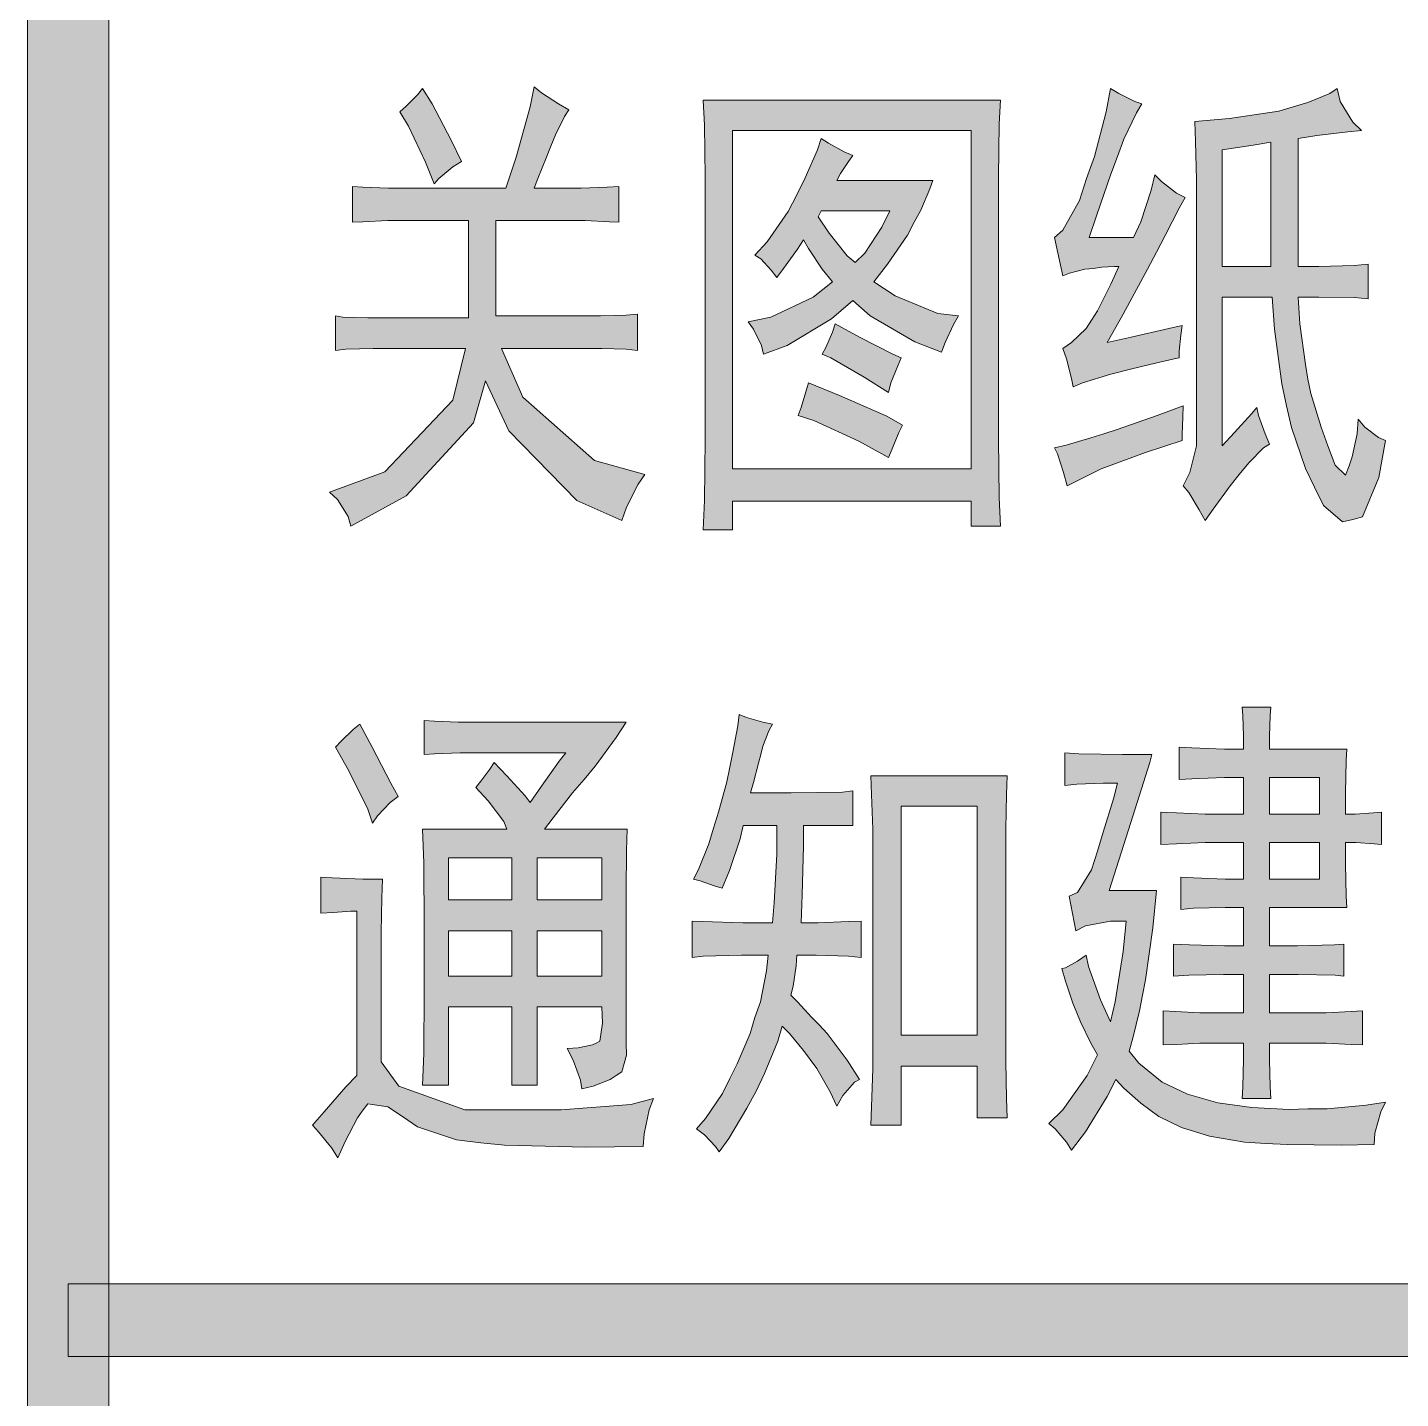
# Model space of a CAD drawing. Header units: millimetres. Extents: x 0 to 414, y 0 to 292.
# Drawn here: x 354.72 to 362.69, y 148.69 to 156.65 of the extents above; entities that cross this region are included whole.
import ezdxf

# ---------------------------------------------------------------- set-up
doc = ezdxf.new("R2010")
doc.units = ezdxf.units.MM

msp = doc.modelspace()

# ---------------------------------------------------------------- hatches: boundary and pattern name
h = msp.add_hatch(color=0)
h.dxf.hatch_style = 2
h.paths.add_polyline_path([(355.194306, 9.846028), (354.721583, 9.846028), (354.721583, 282.620861), (355.194306, 282.620861)])
h = msp.add_hatch(color=0)
h.dxf.hatch_style = 2
h.paths.add_polyline_path([(357.864833, 156.171194), (357.840139, 156.132389), (357.787222, 156.026556), (357.759, 155.959528), (357.734306, 155.896028), (357.684917, 155.772556), (357.66375, 155.716111), (357.847194, 155.716111), (357.935389, 155.716111), (358.087083, 155.723167), (358.154111, 155.726694), (358.154111, 155.518556), (358.101194, 155.522083), (357.960083, 155.529139), (357.871889, 155.529139), (357.4415, 155.529139), (357.4415, 154.975278), (357.963611, 154.975278), (358.048278, 154.975278), (358.196444, 154.978806), (358.263472, 154.985861), (358.263472, 154.774194), (358.196444, 154.78125), (358.055333, 154.784778), (357.98125, 154.784778), (357.47325, 154.784778), (357.596722, 154.502556), (358.013, 154.135667), (358.305806, 154.054528), (358.267, 153.998083), (358.199972, 153.864028), (358.17175, 153.786417), (357.910694, 153.902833), (357.515583, 154.308528), (357.381528, 154.597806), (357.310972, 154.354389), (356.919389, 153.931056), (356.598361, 153.754667), (356.58425, 153.811111), (356.52075, 153.909889), (356.474889, 153.952222), (356.795917, 154.068639), (357.191028, 154.484917), (357.265111, 154.784778), (356.824139, 154.784778), (356.728889, 154.784778), (356.570139, 154.78125), (356.510167, 154.774194), (356.510167, 154.975278), (356.5525, 154.968222), (356.697139, 154.964694), (356.792389, 154.964694), (357.28275, 154.964694), (357.28275, 155.529139), (356.891167, 155.529139), (356.813556, 155.529139), (356.668917, 155.522083), (356.608944, 155.518556), (356.608944, 155.726694), (356.668917, 155.723167), (356.817083, 155.716111), (356.898222, 155.716111), (357.497944, 155.716111), (357.557917, 155.896028), (357.639056, 156.188833), (357.66375, 156.30525), (357.706083, 156.269972), (357.804861, 156.206472)])
h = msp.add_hatch(color=0)
h.dxf.hatch_style = 2
h.paths.add_polyline_path([(357.014639, 156.294667), (357.071083, 156.206472), (357.180444, 155.994806), (357.240417, 155.871333), (357.191028, 155.839583), (357.109889, 155.772556), (357.081667, 155.740806), (357.032278, 155.867806), (356.9335, 156.075944), (356.884111, 156.160611), (356.919389, 156.192361), (356.986417, 156.259389)])
h = msp.add_hatch(color=0)
h.dxf.hatch_style = 2
h.paths.add_polyline_path([(361.191528, 156.206472), (361.159778, 156.153556), (361.085694, 156.001861), (361.050417, 155.899556), (361.011611, 155.79725), (360.930472, 155.560889), (360.884611, 155.430361), (361.142139, 155.430361), (361.184472, 155.522083), (361.244444, 155.705528), (361.265611, 155.793722), (361.304417, 155.754917), (361.392611, 155.687889), (361.442, 155.663194), (361.406722, 155.599694), (361.325583, 155.440944), (361.276194, 155.345694), (361.223278, 155.246917), (361.082167, 154.985861), (360.990444, 154.820056), (361.128028, 154.851806), (361.34675, 154.901194), (361.424361, 154.918833), (361.417306, 154.862389), (361.406722, 154.770667), (361.406722, 154.731861), (361.3785, 154.724806), (361.237389, 154.693056), (361.1245, 154.664833), (361.011611, 154.636611), (360.845806, 154.587222), (360.792889, 154.562528), (360.782306, 154.611917), (360.754083, 154.724806), (360.732917, 154.784778), (360.782306, 154.820056), (360.866972, 154.901194), (360.898722, 154.950583), (360.934, 155.0035), (361.011611, 155.158722), (361.057472, 155.261028), (361.032778, 155.261028), (360.958694, 155.2575), (360.909306, 155.250444), (360.859917, 155.246917), (360.771722, 155.222222), (360.732917, 155.208111), (360.683528, 155.430361), (360.732917, 155.472694), (360.828167, 155.645556), (360.8705, 155.772556), (360.916361, 155.899556), (360.983389, 156.160611), (361.008083, 156.294667), (361.057472, 156.266444), (361.149194, 156.220583)])
h = msp.add_hatch(color=0)
h.paths.add_polyline_path([(361.932361, 154.230917), (361.897083, 154.20975), (361.812417, 154.121556), (361.755972, 154.054528), (361.703056, 153.9875), (361.604278, 153.853444), (361.558417, 153.786417), (361.523139, 153.849917), (361.463167, 153.948694), (361.431417, 153.9875), (361.470222, 154.065111), (361.509028, 154.220333), (361.509028, 154.297944), (361.509028, 155.663194), (361.509028, 155.7655), (361.501972, 155.98775), (361.498444, 156.104167), (361.699528, 156.121806), (361.985278, 156.164139), (362.069944, 156.188833), (362.154611, 156.213528), (362.281611, 156.266444), (362.323944, 156.294667), (362.341583, 156.220583), (362.415667, 156.100639), (362.465056, 156.05125), (362.387444, 156.044194), (362.207528, 156.023028), (362.098167, 156.005389), (362.098167, 155.261028), (362.218111, 155.261028), (362.422722, 155.268083), (362.503861, 155.275139), (362.503861, 155.074056), (362.422722, 155.081111), (362.218111, 155.084639), (362.098167, 155.084639), (362.10875, 154.929417), (362.1405, 154.693056), (362.154611, 154.608389), (362.17225, 154.523722), (362.232222, 154.329694), (362.271028, 154.220333), (362.313361, 154.107444), (362.373333, 154.051), (362.3945, 154.103917), (362.412139, 154.156833), (362.440361, 154.290889), (362.447417, 154.375556), (362.486222, 154.329694), (362.563833, 154.269722), (362.606167, 154.252083), (362.567361, 154.036889), (362.472111, 153.807583), (362.415667, 153.793472), (362.355694, 153.779361), (362.246333, 153.874611), (362.193417, 153.980444), (362.1405, 154.089806), (362.059361, 154.326167), (362.031139, 154.453167), (362.002917, 154.580167), (361.960583, 154.897667), (361.946472, 155.084639), (361.657194, 155.084639), (361.657194, 154.220333), (361.72775, 154.297944), (361.826528, 154.407306), (361.858278, 154.442583), (361.868861, 154.396722), (361.907667, 154.290889)])
h.paths.add_polyline_path([(361.657194, 155.261028), (361.939417, 155.261028), (361.939417, 155.984222), (361.837111, 155.966583), (361.696, 155.945417), (361.657194, 155.938361)])
h = msp.add_hatch(color=0)
h.paths.add_polyline_path([(360.369556, 156.227639), (360.3625, 156.090056), (360.358972, 155.783139), (360.358972, 155.617333), (360.358972, 154.432), (360.358972, 154.259139), (360.3625, 153.920472), (360.369556, 153.754667), (360.200222, 153.754667), (360.200222, 153.899306), (358.813806, 153.899306), (358.813806, 153.7335), (358.644472, 153.7335), (358.651528, 153.902833), (358.655056, 154.259139), (358.655056, 154.442583), (358.655056, 155.617333), (358.655056, 155.779611), (358.651528, 156.083), (358.644472, 156.227639)])
h.paths.add_polyline_path([(360.200222, 154.086278), (360.200222, 156.05125), (358.813806, 156.05125), (358.813806, 154.086278)])
h = msp.add_hatch(color=0)
h.paths.add_polyline_path([(359.512306, 155.906611), (359.487611, 155.871333), (359.44175, 155.800778), (359.420583, 155.761972), (359.977972, 155.761972), (359.960333, 155.712583), (359.907417, 155.589111), (359.868611, 155.518556), (359.829806, 155.444472), (359.713389, 155.275139), (359.635778, 155.172833), (359.75925, 155.091694), (360.006194, 154.989389), (360.126139, 154.975278), (360.097917, 154.925889), (360.048528, 154.820056), (360.027361, 154.763611), (359.872139, 154.823583), (359.614611, 154.975278), (359.512306, 155.063472), (359.388833, 154.957639), (359.131306, 154.802417), (358.993722, 154.753028), (358.983139, 154.802417), (358.937278, 154.897667), (358.905528, 154.94), (359.036056, 154.968222), (359.283, 155.084639), (359.395889, 155.172833), (359.335917, 155.246917), (359.254778, 155.366861), (359.226556, 155.41625), (359.191278, 155.363333), (359.110139, 155.250444), (359.071333, 155.197528), (359.039583, 155.239861), (358.979611, 155.306889), (358.944333, 155.328056), (359.014889, 155.405667), (359.138361, 155.582056), (359.18775, 155.677306), (359.237139, 155.776083), (359.307694, 155.938361), (359.328861, 156.005389), (359.371194, 155.977167), (359.462917, 155.927778)])
h.paths.add_polyline_path([(359.311222, 155.550306), (359.374722, 155.455056), (359.480556, 155.324528), (359.526417, 155.285722), (359.582861, 155.338639), (359.681639, 155.490333), (359.7275, 155.585583), (359.328861, 155.585583)])
h = msp.add_hatch(color=0)
h.dxf.hatch_style = 2
h.paths.add_polyline_path([(359.41, 154.929417), (359.551111, 154.851806), (359.745139, 154.753028), (359.794528, 154.731861), (359.773361, 154.686), (359.734556, 154.587222), (359.720444, 154.530778), (359.579333, 154.618972), (359.385306, 154.731861), (359.335917, 154.753028), (359.357083, 154.791833), (359.395889, 154.880028)])
h = msp.add_hatch(color=0)
h.dxf.hatch_style = 2
h.paths.add_polyline_path([(359.254778, 154.587222), (359.434694, 154.513139), (359.709861, 154.393194), (359.801583, 154.340278), (359.780417, 154.297944), (359.741611, 154.202694), (359.720444, 154.153306), (359.547583, 154.248556), (359.286528, 154.3685), (359.194806, 154.396722), (359.212444, 154.442583), (359.240667, 154.534306)])
h = msp.add_hatch(color=0)
h.dxf.hatch_style = 2
h.paths.add_polyline_path([(360.683528, 154.20975), (360.750556, 154.223861), (360.895194, 154.266194), (360.969278, 154.290889), (361.046889, 154.315583), (361.279722, 154.396722), (361.431417, 154.453167), (361.427889, 154.386139), (361.424361, 154.287361), (361.424361, 154.252083), (361.212694, 154.181528), (360.955167, 154.086278), (360.912833, 154.065111), (360.8705, 154.043944), (360.792889, 154.005139), (360.757611, 153.9875), (360.736444, 154.065111), (360.701167, 154.174472)])
h = msp.add_hatch(color=0)
h.dxf.hatch_style = 2
h.paths.add_polyline_path([(358.605667, 150.255111), (358.658583, 150.315083), (358.757361, 150.459722), (358.799694, 150.547917), (358.842028, 150.632583), (358.916111, 150.808972), (358.944333, 150.900694), (358.976083, 150.992417), (359.011361, 151.172333), (359.021944, 151.264056), (358.866722, 151.264056), (358.644472, 151.257), (358.580972, 151.249944), (358.580972, 151.461611), (358.640944, 151.458083), (358.873778, 151.451028), (359.046639, 151.451028), (359.057222, 151.567444), (359.071333, 151.849667), (359.071333, 152.015472), (358.877306, 152.015472), (358.859667, 151.937861), (358.796167, 151.754417), (358.753833, 151.652111), (358.707972, 151.666222), (358.626833, 151.694444), (358.588028, 151.705028), (358.61625, 151.761472), (358.676222, 151.909639), (358.704444, 152.001361), (358.732667, 152.093083), (358.782056, 152.269472), (358.799694, 152.354139), (358.817333, 152.442333), (358.845556, 152.594028), (358.852611, 152.661056), (358.894944, 152.643417), (358.990194, 152.615194), (359.046639, 152.604611), (359.025472, 152.565806), (358.990194, 152.477611), (358.979611, 152.428222), (358.9655, 152.378833), (358.937278, 152.265944), (358.919639, 152.205972), (359.156, 152.205972), (359.452333, 152.2095), (359.512306, 152.216556), (359.512306, 152.015472), (359.226556, 152.015472), (359.226556, 151.895528), (359.2195, 151.613306), (359.212444, 151.451028), (359.311222, 151.451028), (359.487611, 151.458083), (359.561694, 151.461611), (359.561694, 151.249944), (359.487611, 151.257), (359.300639, 151.264056), (359.18775, 151.264056), (359.184222, 151.200556), (359.166583, 151.084139), (359.152472, 151.031222), (359.191278, 150.992417), (359.272417, 150.904222), (359.318278, 150.858361), (359.364139, 150.808972), (359.480556, 150.65375), (359.551111, 150.540861), (359.522889, 150.52675), (359.455861, 150.449139), (359.420583, 150.385639), (359.381778, 150.470306), (359.304167, 150.604361), (359.265361, 150.657278), (359.226556, 150.710194), (359.145417, 150.808972), (359.103083, 150.851306), (359.078389, 150.763111), (359.000778, 150.576139), (358.951389, 150.473833), (358.898472, 150.375056), (358.792639, 150.198667), (358.736194, 150.121056), (358.715028, 150.152806), (358.651528, 150.219833)])
h = msp.add_hatch(color=0)
h.paths.add_polyline_path([(361.780667, 152.459972), (361.780667, 152.534056), (361.777139, 152.654), (361.773611, 152.703389), (361.939417, 152.703389), (361.935889, 152.654), (361.932361, 152.534056), (361.932361, 152.459972), (362.380389, 152.459972), (362.376861, 152.392944), (362.373333, 152.205972), (362.373333, 152.0825), (362.429778, 152.0825), (362.535611, 152.089556), (362.581472, 152.093083), (362.581472, 151.906111), (362.539139, 151.909639), (362.433306, 151.916694), (362.373333, 151.916694), (362.373333, 151.793222), (362.376861, 151.60625), (362.380389, 151.539222), (361.932361, 151.539222), (361.932361, 151.316972), (362.094639, 151.316972), (362.309833, 151.324028), (362.36275, 151.327556), (362.36275, 151.140583), (362.313361, 151.147639), (362.098167, 151.151167), (361.932361, 151.151167), (361.932361, 150.928917), (362.182833, 150.928917), (362.260444, 150.928917), (362.405083, 150.935972), (362.472111, 150.9395), (362.472111, 150.741944), (362.405083, 150.745472), (362.260444, 150.752528), (362.182833, 150.752528), (361.932361, 150.752528), (361.932361, 150.657278), (361.935889, 150.498528), (361.939417, 150.4315), (361.773611, 150.4315), (361.777139, 150.498528), (361.780667, 150.657278), (361.780667, 150.752528), (361.590167, 150.752528), (361.526667, 150.752528), (361.392611, 150.745472), (361.315, 150.741944), (361.315, 150.9395), (361.385556, 150.935972), (361.526667, 150.928917), (361.597222, 150.928917), (361.780667, 150.928917), (361.780667, 151.151167), (361.66425, 151.151167), (361.463167, 151.147639), (361.374972, 151.140583), (361.374972, 151.327556), (361.466694, 151.324028), (361.671306, 151.316972), (361.780667, 151.316972), (361.780667, 151.539222), (361.674833, 151.539222), (361.491389, 151.535694), (361.417306, 151.528639), (361.417306, 151.715611), (361.491389, 151.712083), (361.674833, 151.705028), (361.780667, 151.705028), (361.780667, 151.916694), (361.6325, 151.916694), (361.558417, 151.916694), (361.392611, 151.909639), (361.300889, 151.906111), (361.300889, 152.093083), (361.392611, 152.089556), (361.558417, 152.0825), (361.6325, 152.0825), (361.780667, 152.0825), (361.780667, 152.294167), (361.671306, 152.294167), (361.480806, 152.287111), (361.406722, 152.283583), (361.406722, 152.470556), (361.480806, 152.467028), (361.671306, 152.459972)])
h.paths.add_polyline_path([(362.221639, 151.705028), (362.221639, 151.916694), (361.932361, 151.916694), (361.932361, 151.705028)])
h.paths.add_polyline_path([(362.221639, 152.0825), (362.221639, 152.294167), (361.932361, 152.294167), (361.932361, 152.0825)])
h = msp.add_hatch(color=0)
h.dxf.hatch_style = 2
h.paths.add_polyline_path([(356.651278, 152.604611), (356.721833, 152.470556), (356.831194, 152.262417), (356.873528, 152.184806), (356.827667, 152.149528), (356.753583, 152.071917), (356.725361, 152.029583), (356.697139, 152.110722), (356.587778, 152.332972), (356.510167, 152.470556), (356.541917, 152.505833), (356.612472, 152.572861)])
h = msp.add_hatch(color=0)
h.paths.add_polyline_path([(358.196444, 152.615194), (358.14, 152.527), (358.016528, 152.361194), (357.953028, 152.283583), (357.886, 152.205972), (357.773111, 152.061333), (357.723722, 151.994306), (358.2035, 151.994306), (358.199972, 151.870833), (358.196444, 151.634472), (358.196444, 151.518056), (358.196444, 150.752528), (358.199972, 150.681972), (358.17175, 150.586722), (358.14, 150.565556), (358.104722, 150.540861), (358.005944, 150.502056), (357.938917, 150.487944), (357.931861, 150.537333), (357.889528, 150.65375), (357.85425, 150.720778), (357.91775, 150.724306), (358.002417, 150.741944), (358.023583, 150.752528), (358.04475, 150.763111), (358.058861, 150.868944), (358.055333, 150.964194), (357.681389, 150.964194), (357.681389, 150.509111), (357.533222, 150.509111), (357.533222, 150.964194), (357.166333, 150.964194), (357.166333, 150.509111), (357.014639, 150.509111), (357.021694, 150.692556), (357.025222, 151.055917), (357.025222, 151.239361), (357.025222, 151.422806), (357.021694, 151.800278), (357.014639, 151.994306), (357.505, 151.994306), (357.487361, 152.040167), (357.395639, 152.160111), (357.325083, 152.237722), (357.353306, 152.273), (357.406222, 152.343556), (357.430917, 152.382361), (357.505, 152.30475), (357.610833, 152.188333), (357.639056, 152.149528), (357.706083, 152.244778), (357.808389, 152.389417), (357.847194, 152.438806), (357.3145, 152.438806), (357.233361, 152.438806), (357.085194, 152.43175), (357.025222, 152.428222), (357.025222, 152.625778), (357.085194, 152.62225), (357.222778, 152.615194), (357.296861, 152.615194)])
h.paths.add_polyline_path([(358.055333, 151.140583), (358.055333, 151.405167), (357.681389, 151.405167), (357.681389, 151.140583)])
h.paths.add_polyline_path([(357.533222, 151.140583), (357.533222, 151.405167), (357.166333, 151.405167), (357.166333, 151.140583)])
h.paths.add_polyline_path([(358.055333, 151.585083), (358.055333, 151.8285), (357.681389, 151.8285), (357.681389, 151.585083)])
h.paths.add_polyline_path([(357.533222, 151.585083), (357.533222, 151.8285), (357.166333, 151.8285), (357.166333, 151.585083)])
h = msp.add_hatch(color=0)
h.dxf.hatch_style = 2
h.paths.add_polyline_path([(361.247972, 152.428222), (361.237389, 152.382361), (361.113917, 151.990778), (361.001028, 151.638), (361.276194, 151.638), (361.255028, 151.422806), (361.212694, 151.119417), (361.195056, 151.031222), (361.177417, 150.9395), (361.138611, 150.78075), (361.117444, 150.706667), (361.173889, 150.636111), (361.307944, 150.52675), (361.382028, 150.491472), (361.456111, 150.456194), (361.6325, 150.406806), (361.731278, 150.392694), (361.830056, 150.378583), (362.04525, 150.368), (362.154611, 150.371528), (362.2675, 150.371528), (362.493278, 150.392694), (362.606167, 150.410333), (362.577944, 150.353889), (362.542667, 150.230417), (362.539139, 150.163389), (362.348639, 150.159861), (362.034667, 150.163389), (361.911194, 150.170444), (361.787722, 150.1775), (361.583111, 150.212778), (361.501972, 150.237472), (361.420833, 150.262167), (361.290306, 150.325667), (361.237389, 150.364472), (361.184472, 150.403278), (361.085694, 150.491472), (361.039833, 150.540861), (360.990444, 150.442083), (360.863444, 150.237472), (360.782306, 150.131639), (360.754083, 150.1775), (360.687056, 150.255111), (360.651778, 150.286861), (360.732917, 150.364472), (360.874028, 150.565556), (360.934, 150.6855), (360.895194, 150.752528), (360.835222, 150.876), (360.814056, 150.928917), (360.789361, 150.985361), (360.747028, 151.112361), (360.725861, 151.186444), (360.747028, 151.189972), (360.817583, 151.228778), (360.866972, 151.264056), (360.881083, 151.197028), (360.951639, 151.003), (361.008083, 150.876), (361.036306, 150.992417), (361.082167, 151.285222), (361.099806, 151.461611), (361.008083, 151.461611), (360.863444, 151.433389), (360.807, 151.405167), (360.768194, 151.60625), (360.817583, 151.627417), (360.898722, 151.757944), (360.934, 151.867306), (360.96575, 151.976667), (361.025722, 152.170694), (361.050417, 152.262417), (360.96575, 152.262417), (360.814056, 152.255361), (360.7435, 152.248306), (360.7435, 152.438806), (360.824639, 152.43175), (361.078639, 152.428222)])
h = msp.add_hatch(color=0)
h.paths.add_polyline_path([(360.408361, 152.30475), (360.404833, 152.195389), (360.401306, 151.994306), (360.401306, 151.906111), (360.401306, 150.752528), (360.401306, 150.646694), (360.404833, 150.4315), (360.408361, 150.318611), (360.2355, 150.318611), (360.2355, 150.618472), (359.794528, 150.618472), (359.794528, 150.276278), (359.618139, 150.276278), (359.621667, 150.382111), (359.628722, 150.604361), (359.628722, 150.720778), (359.628722, 151.906111), (359.628722, 151.994306), (359.621667, 152.195389), (359.618139, 152.30475)])
h.paths.add_polyline_path([(360.2355, 150.798389), (360.2355, 152.128361), (359.794528, 152.128361), (359.794528, 150.798389)])
h = msp.add_hatch(color=0)
h.dxf.hatch_style = 2
h.paths.add_polyline_path([(356.781806, 151.705028), (356.778278, 151.595667), (356.77475, 151.394583), (356.77475, 151.306389), (356.77475, 150.643167), (356.877056, 150.502056), (357.261583, 150.364472), (357.540278, 150.364472), (357.818972, 150.364472), (358.224667, 150.396222), (358.355194, 150.4315), (358.3305, 150.364472), (358.302278, 150.226889), (358.295222, 150.152806), (357.963611, 150.149278), (357.490889, 150.159861), (357.353306, 150.173972), (357.212194, 150.191611), (356.986417, 150.265694), (356.898222, 150.325667), (356.813556, 150.382111), (356.697139, 150.39975), (356.665389, 150.357417), (356.637167, 150.318611), (356.566611, 150.181028), (356.524278, 150.085778), (356.489, 150.142222), (356.411389, 150.237472), (356.376111, 150.276278), (356.443139, 150.353889), (356.570139, 150.498528), (356.633639, 150.565556), (356.633639, 151.518056), (356.598361, 151.518056), (356.496056, 151.511), (356.4255, 151.507472), (356.4255, 151.715611), (356.492528, 151.712083), (356.668917, 151.705028)])
h = msp.add_hatch(color=0)
h.dxf.hatch_style = 2
h.paths.add_polyline_path([(354.957944, 148.932194), (354.957944, 149.355528), (404.237472, 149.355528), (404.237472, 148.932194)])

# ---------------------------------------------------------------- linework, layer by layer
at = {"color": 0, "lineweight": 0}
for points in [[(355.194306, 9.846028), (354.721583, 9.846028), (354.721583, 282.620861), (355.194306, 282.620861)], [(357.864833, 156.171194), (357.840139, 156.132389), (357.787222, 156.026556), (357.759, 155.959528), (357.734306, 155.896028), (357.684917, 155.772556), (357.66375, 155.716111), (357.847194, 155.716111), (357.935389, 155.716111), (358.087083, 155.723167), (358.154111, 155.726694), (358.154111, 155.518556), (358.101194, 155.522083), (357.960083, 155.529139), (357.871889, 155.529139), (357.4415, 155.529139), (357.4415, 154.975278), (357.963611, 154.975278), (358.048278, 154.975278), (358.196444, 154.978806), (358.263472, 154.985861), (358.263472, 154.774194), (358.196444, 154.78125), (358.055333, 154.784778), (357.98125, 154.784778), (357.47325, 154.784778), (357.596722, 154.502556), (358.013, 154.135667), (358.305806, 154.054528), (358.267, 153.998083), (358.199972, 153.864028), (358.17175, 153.786417), (357.910694, 153.902833), (357.515583, 154.308528), (357.381528, 154.597806), (357.310972, 154.354389), (356.919389, 153.931056), (356.598361, 153.754667), (356.58425, 153.811111), (356.52075, 153.909889), (356.474889, 153.952222), (356.795917, 154.068639), (357.191028, 154.484917), (357.265111, 154.784778), (356.824139, 154.784778), (356.728889, 154.784778), (356.570139, 154.78125), (356.510167, 154.774194), (356.510167, 154.975278), (356.5525, 154.968222), (356.697139, 154.964694), (356.792389, 154.964694), (357.28275, 154.964694), (357.28275, 155.529139), (356.891167, 155.529139), (356.813556, 155.529139), (356.668917, 155.522083), (356.608944, 155.518556), (356.608944, 155.726694), (356.668917, 155.723167), (356.817083, 155.716111), (356.898222, 155.716111), (357.497944, 155.716111), (357.557917, 155.896028), (357.639056, 156.188833), (357.66375, 156.30525), (357.706083, 156.269972), (357.804861, 156.206472)], [(357.014639, 156.294667), (357.071083, 156.206472), (357.180444, 155.994806), (357.240417, 155.871333), (357.191028, 155.839583), (357.109889, 155.772556), (357.081667, 155.740806), (357.032278, 155.867806), (356.9335, 156.075944), (356.884111, 156.160611), (356.919389, 156.192361), (356.986417, 156.259389)], [(361.191528, 156.206472), (361.159778, 156.153556), (361.085694, 156.001861), (361.050417, 155.899556), (361.011611, 155.79725), (360.930472, 155.560889), (360.884611, 155.430361), (361.142139, 155.430361), (361.184472, 155.522083), (361.244444, 155.705528), (361.265611, 155.793722), (361.304417, 155.754917), (361.392611, 155.687889), (361.442, 155.663194), (361.406722, 155.599694), (361.325583, 155.440944), (361.276194, 155.345694), (361.223278, 155.246917), (361.082167, 154.985861), (360.990444, 154.820056), (361.128028, 154.851806), (361.34675, 154.901194), (361.424361, 154.918833), (361.417306, 154.862389), (361.406722, 154.770667), (361.406722, 154.731861), (361.3785, 154.724806), (361.237389, 154.693056), (361.1245, 154.664833), (361.011611, 154.636611), (360.845806, 154.587222), (360.792889, 154.562528), (360.782306, 154.611917), (360.754083, 154.724806), (360.732917, 154.784778), (360.782306, 154.820056), (360.866972, 154.901194), (360.898722, 154.950583), (360.934, 155.0035), (361.011611, 155.158722), (361.057472, 155.261028), (361.032778, 155.261028), (360.958694, 155.2575), (360.909306, 155.250444), (360.859917, 155.246917), (360.771722, 155.222222), (360.732917, 155.208111), (360.683528, 155.430361), (360.732917, 155.472694), (360.828167, 155.645556), (360.8705, 155.772556), (360.916361, 155.899556), (360.983389, 156.160611), (361.008083, 156.294667), (361.057472, 156.266444), (361.149194, 156.220583)], [(361.932361, 154.230917), (361.897083, 154.20975), (361.812417, 154.121556), (361.755972, 154.054528), (361.703056, 153.9875), (361.604278, 153.853444), (361.558417, 153.786417), (361.523139, 153.849917), (361.463167, 153.948694), (361.431417, 153.9875), (361.470222, 154.065111), (361.509028, 154.220333), (361.509028, 154.297944), (361.509028, 155.663194), (361.509028, 155.7655), (361.501972, 155.98775), (361.498444, 156.104167), (361.699528, 156.121806), (361.985278, 156.164139), (362.069944, 156.188833), (362.154611, 156.213528), (362.281611, 156.266444), (362.323944, 156.294667), (362.341583, 156.220583), (362.415667, 156.100639), (362.465056, 156.05125), (362.387444, 156.044194), (362.207528, 156.023028), (362.098167, 156.005389), (362.098167, 155.261028), (362.218111, 155.261028), (362.422722, 155.268083), (362.503861, 155.275139), (362.503861, 155.074056), (362.422722, 155.081111), (362.218111, 155.084639), (362.098167, 155.084639), (362.10875, 154.929417), (362.1405, 154.693056), (362.154611, 154.608389), (362.17225, 154.523722), (362.232222, 154.329694), (362.271028, 154.220333), (362.313361, 154.107444), (362.373333, 154.051), (362.3945, 154.103917), (362.412139, 154.156833), (362.440361, 154.290889), (362.447417, 154.375556), (362.486222, 154.329694), (362.563833, 154.269722), (362.606167, 154.252083), (362.567361, 154.036889), (362.472111, 153.807583), (362.415667, 153.793472), (362.355694, 153.779361), (362.246333, 153.874611), (362.193417, 153.980444), (362.1405, 154.089806), (362.059361, 154.326167), (362.031139, 154.453167), (362.002917, 154.580167), (361.960583, 154.897667), (361.946472, 155.084639), (361.657194, 155.084639), (361.657194, 154.220333), (361.72775, 154.297944), (361.826528, 154.407306), (361.858278, 154.442583), (361.868861, 154.396722), (361.907667, 154.290889)], [(360.369556, 156.227639), (360.3625, 156.090056), (360.358972, 155.783139), (360.358972, 155.617333), (360.358972, 154.432), (360.358972, 154.259139), (360.3625, 153.920472), (360.369556, 153.754667), (360.200222, 153.754667), (360.200222, 153.899306), (358.813806, 153.899306), (358.813806, 153.7335), (358.644472, 153.7335), (358.651528, 153.902833), (358.655056, 154.259139), (358.655056, 154.442583), (358.655056, 155.617333), (358.655056, 155.779611), (358.651528, 156.083), (358.644472, 156.227639)], [(360.200222, 154.086278), (360.200222, 156.05125), (358.813806, 156.05125), (358.813806, 154.086278)], [(359.512306, 155.906611), (359.487611, 155.871333), (359.44175, 155.800778), (359.420583, 155.761972), (359.977972, 155.761972), (359.960333, 155.712583), (359.907417, 155.589111), (359.868611, 155.518556), (359.829806, 155.444472), (359.713389, 155.275139), (359.635778, 155.172833), (359.75925, 155.091694), (360.006194, 154.989389), (360.126139, 154.975278), (360.097917, 154.925889), (360.048528, 154.820056), (360.027361, 154.763611), (359.872139, 154.823583), (359.614611, 154.975278), (359.512306, 155.063472), (359.388833, 154.957639), (359.131306, 154.802417), (358.993722, 154.753028), (358.983139, 154.802417), (358.937278, 154.897667), (358.905528, 154.94), (359.036056, 154.968222), (359.283, 155.084639), (359.395889, 155.172833), (359.335917, 155.246917), (359.254778, 155.366861), (359.226556, 155.41625), (359.191278, 155.363333), (359.110139, 155.250444), (359.071333, 155.197528), (359.039583, 155.239861), (358.979611, 155.306889), (358.944333, 155.328056), (359.014889, 155.405667), (359.138361, 155.582056), (359.18775, 155.677306), (359.237139, 155.776083), (359.307694, 155.938361), (359.328861, 156.005389), (359.371194, 155.977167), (359.462917, 155.927778)], [(361.657194, 155.261028), (361.939417, 155.261028), (361.939417, 155.984222), (361.837111, 155.966583), (361.696, 155.945417), (361.657194, 155.938361)], [(359.311222, 155.550306), (359.374722, 155.455056), (359.480556, 155.324528), (359.526417, 155.285722), (359.582861, 155.338639), (359.681639, 155.490333), (359.7275, 155.585583), (359.328861, 155.585583)], [(359.41, 154.929417), (359.551111, 154.851806), (359.745139, 154.753028), (359.794528, 154.731861), (359.773361, 154.686), (359.734556, 154.587222), (359.720444, 154.530778), (359.579333, 154.618972), (359.385306, 154.731861), (359.335917, 154.753028), (359.357083, 154.791833), (359.395889, 154.880028)], [(359.254778, 154.587222), (359.434694, 154.513139), (359.709861, 154.393194), (359.801583, 154.340278), (359.780417, 154.297944), (359.741611, 154.202694), (359.720444, 154.153306), (359.547583, 154.248556), (359.286528, 154.3685), (359.194806, 154.396722), (359.212444, 154.442583), (359.240667, 154.534306)], [(360.683528, 154.20975), (360.750556, 154.223861), (360.895194, 154.266194), (360.969278, 154.290889), (361.046889, 154.315583), (361.279722, 154.396722), (361.431417, 154.453167), (361.427889, 154.386139), (361.424361, 154.287361), (361.424361, 154.252083), (361.212694, 154.181528), (360.955167, 154.086278), (360.912833, 154.065111), (360.8705, 154.043944), (360.792889, 154.005139), (360.757611, 153.9875), (360.736444, 154.065111), (360.701167, 154.174472)], [(358.605667, 150.255111), (358.658583, 150.315083), (358.757361, 150.459722), (358.799694, 150.547917), (358.842028, 150.632583), (358.916111, 150.808972), (358.944333, 150.900694), (358.976083, 150.992417), (359.011361, 151.172333), (359.021944, 151.264056), (358.866722, 151.264056), (358.644472, 151.257), (358.580972, 151.249944), (358.580972, 151.461611), (358.640944, 151.458083), (358.873778, 151.451028), (359.046639, 151.451028), (359.057222, 151.567444), (359.071333, 151.849667), (359.071333, 152.015472), (358.877306, 152.015472), (358.859667, 151.937861), (358.796167, 151.754417), (358.753833, 151.652111), (358.707972, 151.666222), (358.626833, 151.694444), (358.588028, 151.705028), (358.61625, 151.761472), (358.676222, 151.909639), (358.704444, 152.001361), (358.732667, 152.093083), (358.782056, 152.269472), (358.799694, 152.354139), (358.817333, 152.442333), (358.845556, 152.594028), (358.852611, 152.661056), (358.894944, 152.643417), (358.990194, 152.615194), (359.046639, 152.604611), (359.025472, 152.565806), (358.990194, 152.477611), (358.979611, 152.428222), (358.9655, 152.378833), (358.937278, 152.265944), (358.919639, 152.205972), (359.156, 152.205972), (359.452333, 152.2095), (359.512306, 152.216556), (359.512306, 152.015472), (359.226556, 152.015472), (359.226556, 151.895528), (359.2195, 151.613306), (359.212444, 151.451028), (359.311222, 151.451028), (359.487611, 151.458083), (359.561694, 151.461611), (359.561694, 151.249944), (359.487611, 151.257), (359.300639, 151.264056), (359.18775, 151.264056), (359.184222, 151.200556), (359.166583, 151.084139), (359.152472, 151.031222), (359.191278, 150.992417), (359.272417, 150.904222), (359.318278, 150.858361), (359.364139, 150.808972), (359.480556, 150.65375), (359.551111, 150.540861), (359.522889, 150.52675), (359.455861, 150.449139), (359.420583, 150.385639), (359.381778, 150.470306), (359.304167, 150.604361), (359.265361, 150.657278), (359.226556, 150.710194), (359.145417, 150.808972), (359.103083, 150.851306), (359.078389, 150.763111), (359.000778, 150.576139), (358.951389, 150.473833), (358.898472, 150.375056), (358.792639, 150.198667), (358.736194, 150.121056), (358.715028, 150.152806), (358.651528, 150.219833)], [(361.780667, 152.459972), (361.780667, 152.534056), (361.777139, 152.654), (361.773611, 152.703389), (361.939417, 152.703389), (361.935889, 152.654), (361.932361, 152.534056), (361.932361, 152.459972), (362.380389, 152.459972), (362.376861, 152.392944), (362.373333, 152.205972), (362.373333, 152.0825), (362.429778, 152.0825), (362.535611, 152.089556), (362.581472, 152.093083), (362.581472, 151.906111), (362.539139, 151.909639), (362.433306, 151.916694), (362.373333, 151.916694), (362.373333, 151.793222), (362.376861, 151.60625), (362.380389, 151.539222), (361.932361, 151.539222), (361.932361, 151.316972), (362.094639, 151.316972), (362.309833, 151.324028), (362.36275, 151.327556), (362.36275, 151.140583), (362.313361, 151.147639), (362.098167, 151.151167), (361.932361, 151.151167), (361.932361, 150.928917), (362.182833, 150.928917), (362.260444, 150.928917), (362.405083, 150.935972), (362.472111, 150.9395), (362.472111, 150.741944), (362.405083, 150.745472), (362.260444, 150.752528), (362.182833, 150.752528), (361.932361, 150.752528), (361.932361, 150.657278), (361.935889, 150.498528), (361.939417, 150.4315), (361.773611, 150.4315), (361.777139, 150.498528), (361.780667, 150.657278), (361.780667, 150.752528), (361.590167, 150.752528), (361.526667, 150.752528), (361.392611, 150.745472), (361.315, 150.741944), (361.315, 150.9395), (361.385556, 150.935972), (361.526667, 150.928917), (361.597222, 150.928917), (361.780667, 150.928917), (361.780667, 151.151167), (361.66425, 151.151167), (361.463167, 151.147639), (361.374972, 151.140583), (361.374972, 151.327556), (361.466694, 151.324028), (361.671306, 151.316972), (361.780667, 151.316972), (361.780667, 151.539222), (361.674833, 151.539222), (361.491389, 151.535694), (361.417306, 151.528639), (361.417306, 151.715611), (361.491389, 151.712083), (361.674833, 151.705028), (361.780667, 151.705028), (361.780667, 151.916694), (361.6325, 151.916694), (361.558417, 151.916694), (361.392611, 151.909639), (361.300889, 151.906111), (361.300889, 152.093083), (361.392611, 152.089556), (361.558417, 152.0825), (361.6325, 152.0825), (361.780667, 152.0825), (361.780667, 152.294167), (361.671306, 152.294167), (361.480806, 152.287111), (361.406722, 152.283583), (361.406722, 152.470556), (361.480806, 152.467028), (361.671306, 152.459972)], [(356.651278, 152.604611), (356.721833, 152.470556), (356.831194, 152.262417), (356.873528, 152.184806), (356.827667, 152.149528), (356.753583, 152.071917), (356.725361, 152.029583), (356.697139, 152.110722), (356.587778, 152.332972), (356.510167, 152.470556), (356.541917, 152.505833), (356.612472, 152.572861)], [(358.196444, 152.615194), (358.14, 152.527), (358.016528, 152.361194), (357.953028, 152.283583), (357.886, 152.205972), (357.773111, 152.061333), (357.723722, 151.994306), (358.2035, 151.994306), (358.199972, 151.870833), (358.196444, 151.634472), (358.196444, 151.518056), (358.196444, 150.752528), (358.199972, 150.681972), (358.17175, 150.586722), (358.14, 150.565556), (358.104722, 150.540861), (358.005944, 150.502056), (357.938917, 150.487944), (357.931861, 150.537333), (357.889528, 150.65375), (357.85425, 150.720778), (357.91775, 150.724306), (358.002417, 150.741944), (358.023583, 150.752528), (358.04475, 150.763111), (358.058861, 150.868944), (358.055333, 150.964194), (357.681389, 150.964194), (357.681389, 150.509111), (357.533222, 150.509111), (357.533222, 150.964194), (357.166333, 150.964194), (357.166333, 150.509111), (357.014639, 150.509111), (357.021694, 150.692556), (357.025222, 151.055917), (357.025222, 151.239361), (357.025222, 151.422806), (357.021694, 151.800278), (357.014639, 151.994306), (357.505, 151.994306), (357.487361, 152.040167), (357.395639, 152.160111), (357.325083, 152.237722), (357.353306, 152.273), (357.406222, 152.343556), (357.430917, 152.382361), (357.505, 152.30475), (357.610833, 152.188333), (357.639056, 152.149528), (357.706083, 152.244778), (357.808389, 152.389417), (357.847194, 152.438806), (357.3145, 152.438806), (357.233361, 152.438806), (357.085194, 152.43175), (357.025222, 152.428222), (357.025222, 152.625778), (357.085194, 152.62225), (357.222778, 152.615194), (357.296861, 152.615194)], [(361.247972, 152.428222), (361.237389, 152.382361), (361.113917, 151.990778), (361.001028, 151.638), (361.276194, 151.638), (361.255028, 151.422806), (361.212694, 151.119417), (361.195056, 151.031222), (361.177417, 150.9395), (361.138611, 150.78075), (361.117444, 150.706667), (361.173889, 150.636111), (361.307944, 150.52675), (361.382028, 150.491472), (361.456111, 150.456194), (361.6325, 150.406806), (361.731278, 150.392694), (361.830056, 150.378583), (362.04525, 150.368), (362.154611, 150.371528), (362.2675, 150.371528), (362.493278, 150.392694), (362.606167, 150.410333), (362.577944, 150.353889), (362.542667, 150.230417), (362.539139, 150.163389), (362.348639, 150.159861), (362.034667, 150.163389), (361.911194, 150.170444), (361.787722, 150.1775), (361.583111, 150.212778), (361.501972, 150.237472), (361.420833, 150.262167), (361.290306, 150.325667), (361.237389, 150.364472), (361.184472, 150.403278), (361.085694, 150.491472), (361.039833, 150.540861), (360.990444, 150.442083), (360.863444, 150.237472), (360.782306, 150.131639), (360.754083, 150.1775), (360.687056, 150.255111), (360.651778, 150.286861), (360.732917, 150.364472), (360.874028, 150.565556), (360.934, 150.6855), (360.895194, 150.752528), (360.835222, 150.876), (360.814056, 150.928917), (360.789361, 150.985361), (360.747028, 151.112361), (360.725861, 151.186444), (360.747028, 151.189972), (360.817583, 151.228778), (360.866972, 151.264056), (360.881083, 151.197028), (360.951639, 151.003), (361.008083, 150.876), (361.036306, 150.992417), (361.082167, 151.285222), (361.099806, 151.461611), (361.008083, 151.461611), (360.863444, 151.433389), (360.807, 151.405167), (360.768194, 151.60625), (360.817583, 151.627417), (360.898722, 151.757944), (360.934, 151.867306), (360.96575, 151.976667), (361.025722, 152.170694), (361.050417, 152.262417), (360.96575, 152.262417), (360.814056, 152.255361), (360.7435, 152.248306), (360.7435, 152.438806), (360.824639, 152.43175), (361.078639, 152.428222)], [(360.408361, 152.30475), (360.404833, 152.195389), (360.401306, 151.994306), (360.401306, 151.906111), (360.401306, 150.752528), (360.401306, 150.646694), (360.404833, 150.4315), (360.408361, 150.318611), (360.2355, 150.318611), (360.2355, 150.618472), (359.794528, 150.618472), (359.794528, 150.276278), (359.618139, 150.276278), (359.621667, 150.382111), (359.628722, 150.604361), (359.628722, 150.720778), (359.628722, 151.906111), (359.628722, 151.994306), (359.621667, 152.195389), (359.618139, 152.30475)], [(362.221639, 152.0825), (362.221639, 152.294167), (361.932361, 152.294167), (361.932361, 152.0825)], [(360.2355, 150.798389), (360.2355, 152.128361), (359.794528, 152.128361), (359.794528, 150.798389)], [(362.221639, 151.705028), (362.221639, 151.916694), (361.932361, 151.916694), (361.932361, 151.705028)], [(357.533222, 151.585083), (357.533222, 151.8285), (357.166333, 151.8285), (357.166333, 151.585083)], [(358.055333, 151.585083), (358.055333, 151.8285), (357.681389, 151.8285), (357.681389, 151.585083)], [(356.781806, 151.705028), (356.778278, 151.595667), (356.77475, 151.394583), (356.77475, 151.306389), (356.77475, 150.643167), (356.877056, 150.502056), (357.261583, 150.364472), (357.540278, 150.364472), (357.818972, 150.364472), (358.224667, 150.396222), (358.355194, 150.4315), (358.3305, 150.364472), (358.302278, 150.226889), (358.295222, 150.152806), (357.963611, 150.149278), (357.490889, 150.159861), (357.353306, 150.173972), (357.212194, 150.191611), (356.986417, 150.265694), (356.898222, 150.325667), (356.813556, 150.382111), (356.697139, 150.39975), (356.665389, 150.357417), (356.637167, 150.318611), (356.566611, 150.181028), (356.524278, 150.085778), (356.489, 150.142222), (356.411389, 150.237472), (356.376111, 150.276278), (356.443139, 150.353889), (356.570139, 150.498528), (356.633639, 150.565556), (356.633639, 151.518056), (356.598361, 151.518056), (356.496056, 151.511), (356.4255, 151.507472), (356.4255, 151.715611), (356.492528, 151.712083), (356.668917, 151.705028)], [(357.533222, 151.140583), (357.533222, 151.405167), (357.166333, 151.405167), (357.166333, 151.140583)], [(358.055333, 151.140583), (358.055333, 151.405167), (357.681389, 151.405167), (357.681389, 151.140583)], [(354.957944, 148.932194), (354.957944, 149.355528), (404.237472, 149.355528), (404.237472, 148.932194)]]:
    msp.add_lwpolyline(points, close=True, dxfattribs=at)

doc.saveas('drawing.dxf')
